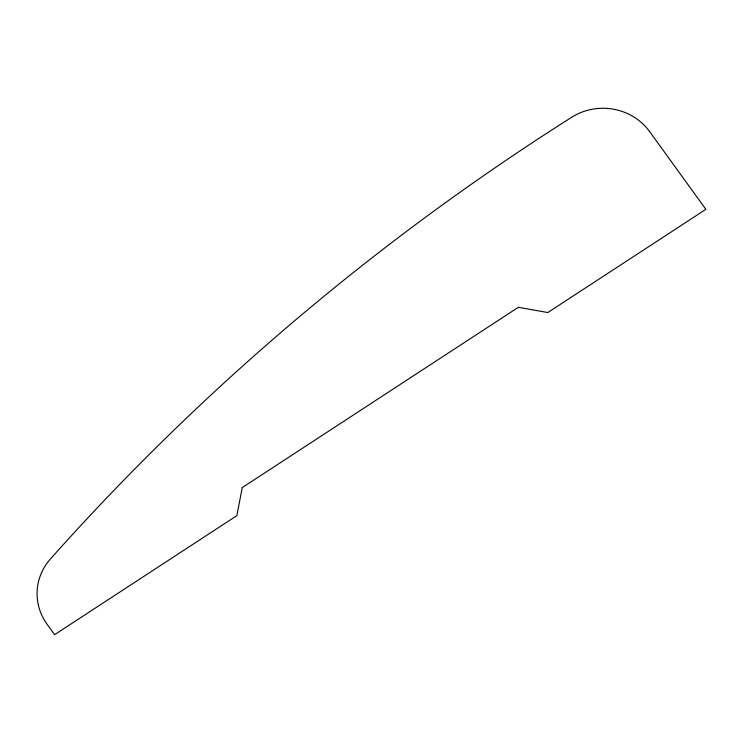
<?xml version="1.0" encoding="UTF-8"?>
<svg xmlns="http://www.w3.org/2000/svg" width="743" height="743" viewBox="0 0 743 743"><rect width="100%" height="100%" fill="white"/><g stroke="black" fill="none" stroke-linecap="round" stroke-linejoin="round"><path stroke-width="1.11" d="M242.255 487.603L236.85 515.642L54.62 634.661L47.069 624.222A56.514 53.784 2.1 0 1 50.728 558.634A2506.009 2384.705 2.1 0 1 571.079 117.663A56.514 53.784 2.1 0 1 649.688 131.66L705.85 209.331L547.805 312.552L518.335 307.296L242.255 487.603"/></g></svg>
